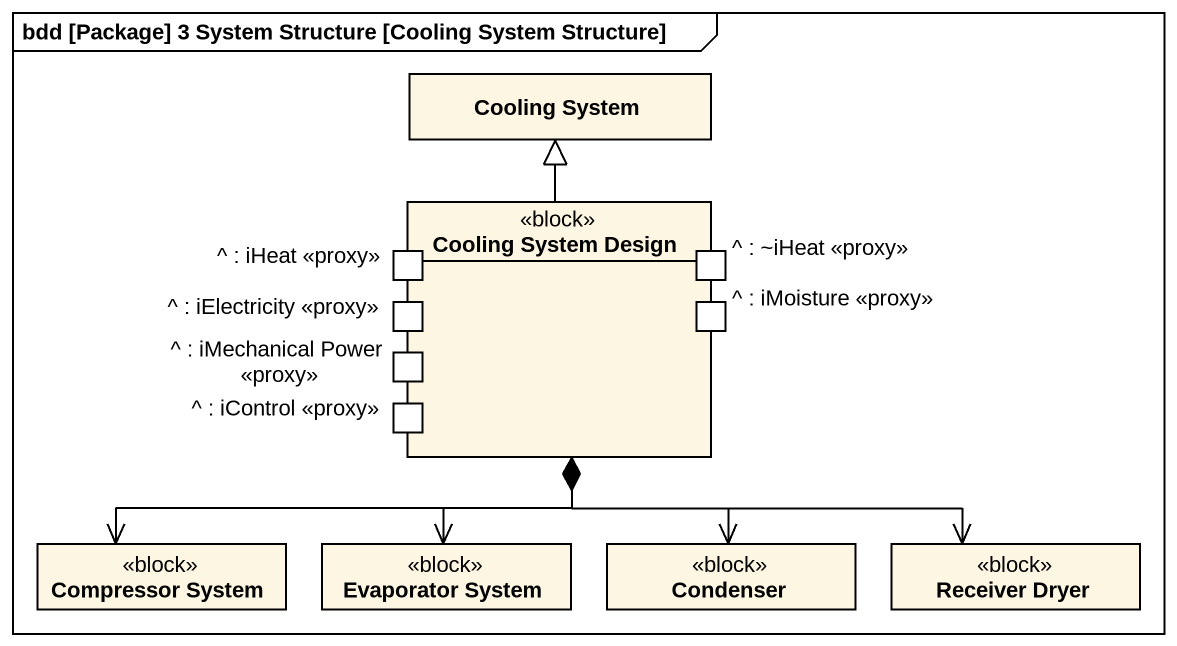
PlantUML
@startuml
mainframe bdd [Package] 3 System Structure [Cooling System Structure]
allowmixing
hide circle
hide empty members
class "Cooling System" as Cooling_System
rectangle "Cooling System Design" as Cooling_System_Design <<block>> {
  port "^ : iHeat <<proxy>>" as iHeat_proxy
  port "^ : ~iHeat <<proxy>>" as iHeat_proxy_2
  port "^ : iElectricity <<proxy>>" as iElectricity_proxy
  port "^ : iMechanical Power <<proxy>>" as iMechanical_Power_proxy
  port "^ : iMoisture <<proxy>>" as iMoisture_proxy
  port "^ : iControl <<proxy>>" as iControl_proxy
}
class "Compressor System" as Compressor_System <<block>>
class "Evaporator System" as Evaporator_System <<block>>
class Condenser <<block>>
class "Receiver Dryer" as Receiver_Dryer <<block>>
Cooling_System_Design -up-|> Cooling_System
Cooling_System_Design *--> Compressor_System
Cooling_System_Design *--> Evaporator_System
Cooling_System_Design *--> Condenser
Cooling_System_Design *-right-> Receiver_Dryer
@enduml
